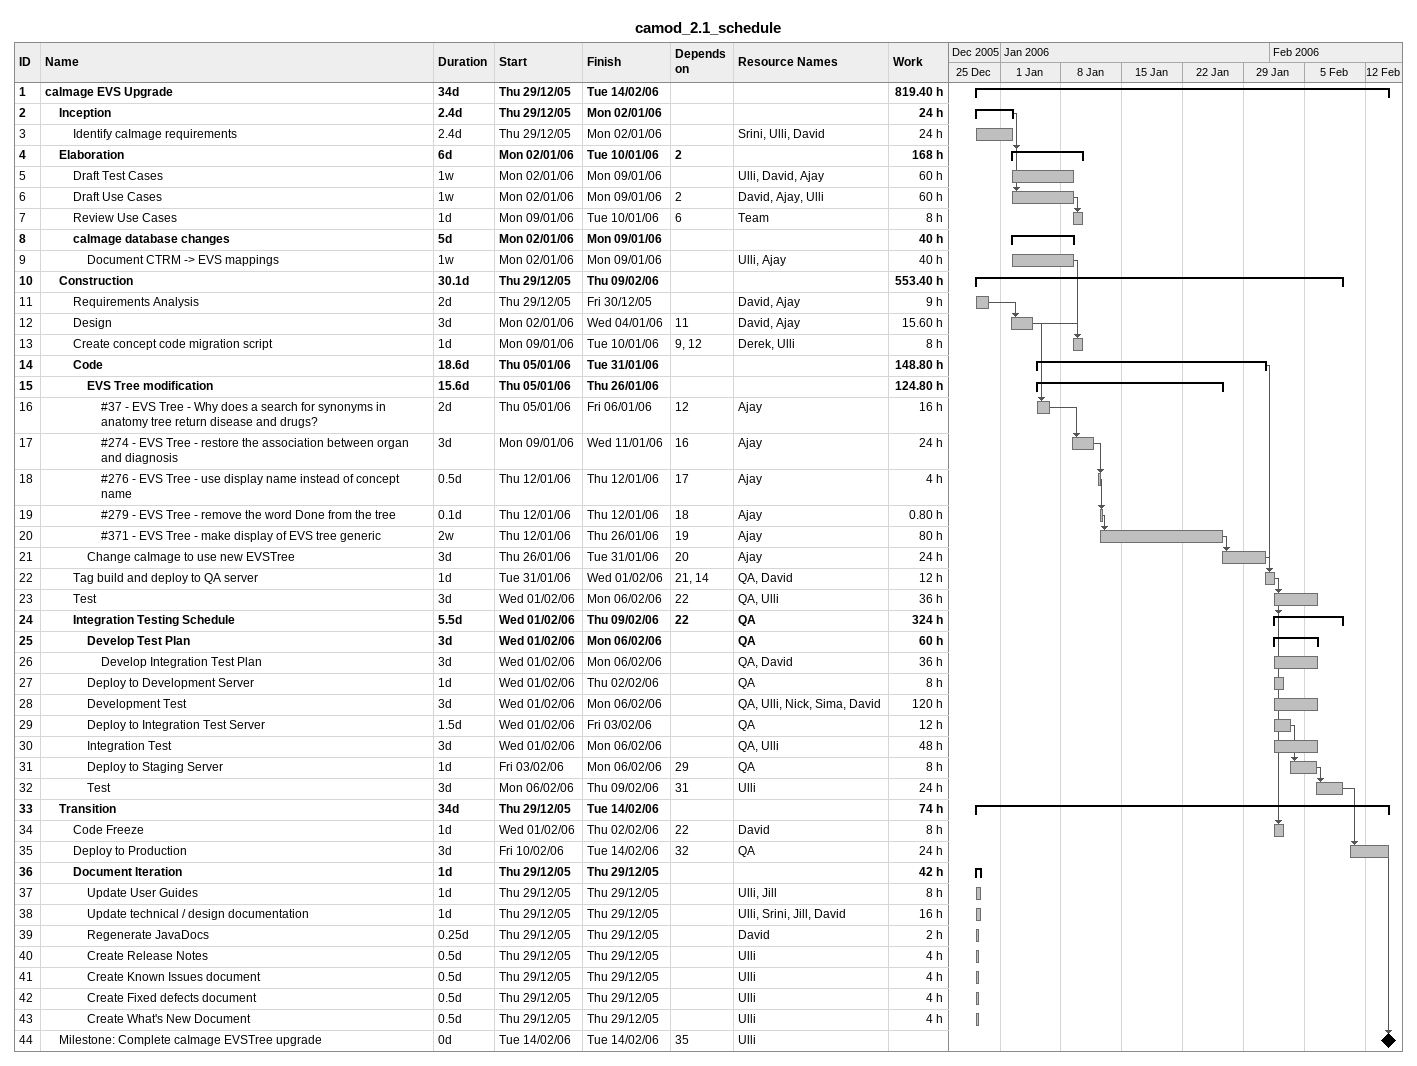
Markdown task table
camod_2.1_schedule

| ID | Level | Task | Duration | Start | Finish | Predecessors | Resources | Work (h) |
|---|---|---|---|---|---|---|---|---|
| 1 | 1 | **caImage EVS Upgrade** | 34d | 2005-12-29 | 2006-02-14 |  |  | 819.40 |
| 2 | 2 | **Inception** | 2.4d | 2005-12-29 | 2006-01-02 |  |  | 24 |
| 3 | 3 | Identify caImage requirements | 2.4d | 2005-12-29 | 2006-01-02 |  | Srini, Ulli, David | 24 |
| 4 | 2 | **Elaboration** | 6d | 2006-01-02 | 2006-01-10 | 2 |  | 168 |
| 5 | 3 | Draft Test Cases | 1w | 2006-01-02 | 2006-01-09 |  | Ulli, David, Ajay | 60 |
| 6 | 3 | Draft Use Cases | 1w | 2006-01-02 | 2006-01-09 | 2 | David, Ajay, Ulli | 60 |
| 7 | 3 | Review Use Cases | 1d | 2006-01-09 | 2006-01-10 | 6 | Team | 8 |
| 8 | 3 | **caImage database changes** | 5d | 2006-01-02 | 2006-01-09 |  |  | 40 |
| 9 | 4 | Document CTRM -> EVS mappings | 1w | 2006-01-02 | 2006-01-09 |  | Ulli, Ajay | 40 |
| 10 | 2 | **Construction** | 30.1d | 2005-12-29 | 2006-02-09 |  |  | 553.40 |
| 11 | 3 | Requirements Analysis | 2d | 2005-12-29 | 2005-12-30 |  | David, Ajay | 9 |
| 12 | 3 | Design | 3d | 2006-01-02 | 2006-01-04 | 11 | David, Ajay | 15.60 |
| 13 | 3 | Create concept code migration script | 1d | 2006-01-09 | 2006-01-10 | 9, 12 | Derek, Ulli | 8 |
| 14 | 3 | **Code** | 18.6d | 2006-01-05 | 2006-01-31 |  |  | 148.80 |
| 15 | 4 | **EVS Tree modification** | 15.6d | 2006-01-05 | 2006-01-26 |  |  | 124.80 |
| 16 | 5 | #37 - EVS Tree - Why does a search for synonyms in anatomy tree return disease and drugs? | 2d | 2006-01-05 | 2006-01-06 | 12 | Ajay | 16 |
| 17 | 5 | #274 - EVS Tree - restore the association between organ and diagnosis | 3d | 2006-01-09 | 2006-01-11 | 16 | Ajay | 24 |
| 18 | 5 | #276 - EVS Tree - use display name instead of concept name | 0.5d | 2006-01-12 | 2006-01-12 | 17 | Ajay | 4 |
| 19 | 5 | #279 - EVS Tree - remove the word Done from the tree | 0.1d | 2006-01-12 | 2006-01-12 | 18 | Ajay | 0.80 |
| 20 | 5 | #371 - EVS Tree - make display of EVS tree generic | 2w | 2006-01-12 | 2006-01-26 | 19 | Ajay | 80 |
| 21 | 4 | Change caImage to use new EVSTree | 3d | 2006-01-26 | 2006-01-31 | 20 | Ajay | 24 |
| 22 | 3 | Tag build and deploy to QA server | 1d | 2006-01-31 | 2006-02-01 | 21, 14 | QA, David | 12 |
| 23 | 3 | Test | 3d | 2006-02-01 | 2006-02-06 | 22 | QA, Ulli | 36 |
| 24 | 3 | **Integration Testing Schedule** | 5.5d | 2006-02-01 | 2006-02-09 | 22 | QA | 324 |
| 25 | 4 | **Develop Test Plan** | 3d | 2006-02-01 | 2006-02-06 |  | QA | 60 |
| 26 | 5 | Develop Integration Test Plan | 3d | 2006-02-01 | 2006-02-06 |  | QA, David | 36 |
| 27 | 4 | Deploy to Development Server | 1d | 2006-02-01 | 2006-02-02 |  | QA | 8 |
| 28 | 4 | Development Test | 3d | 2006-02-01 | 2006-02-06 |  | QA, Ulli, Nick, Sima, David | 120 |
| 29 | 4 | Deploy to Integration Test Server | 1.5d | 2006-02-01 | 2006-02-03 |  | QA | 12 |
| 30 | 4 | Integration Test | 3d | 2006-02-01 | 2006-02-06 |  | QA, Ulli | 48 |
| 31 | 4 | Deploy to Staging Server | 1d | 2006-02-03 | 2006-02-06 | 29 | QA | 8 |
| 32 | 4 | Test | 3d | 2006-02-06 | 2006-02-09 | 31 | Ulli | 24 |
| 33 | 2 | **Transition** | 34d | 2005-12-29 | 2006-02-14 |  |  | 74 |
| 34 | 3 | Code Freeze | 1d | 2006-02-01 | 2006-02-02 | 22 | David | 8 |
| 35 | 3 | Deploy to Production | 3d | 2006-02-10 | 2006-02-14 | 32 | QA | 24 |
| 36 | 3 | **Document Iteration** | 1d | 2005-12-29 | 2005-12-29 |  |  | 42 |
| 37 | 4 | Update User Guides | 1d | 2005-12-29 | 2005-12-29 |  | Ulli, Jill | 8 |
| 38 | 4 | Update technical / design documentation | 1d | 2005-12-29 | 2005-12-29 |  | Ulli, Srini, Jill, David | 16 |
| 39 | 4 | Regenerate JavaDocs | 0.25d | 2005-12-29 | 2005-12-29 |  | David | 2 |
| 40 | 4 | Create Release Notes | 0.5d | 2005-12-29 | 2005-12-29 |  | Ulli | 4 |
| 41 | 4 | Create Known Issues document | 0.5d | 2005-12-29 | 2005-12-29 |  | Ulli | 4 |
| 42 | 4 | Create Fixed defects document | 0.5d | 2005-12-29 | 2005-12-29 |  | Ulli | 4 |
| 43 | 4 | Create What's New Document | 0.5d | 2005-12-29 | 2005-12-29 |  | Ulli | 4 |
| 44 | 2 | Milestone: Complete caImage EVSTree upgrade | 0d | 2006-02-14 | 2006-02-14 | 35 | Ulli |  |
